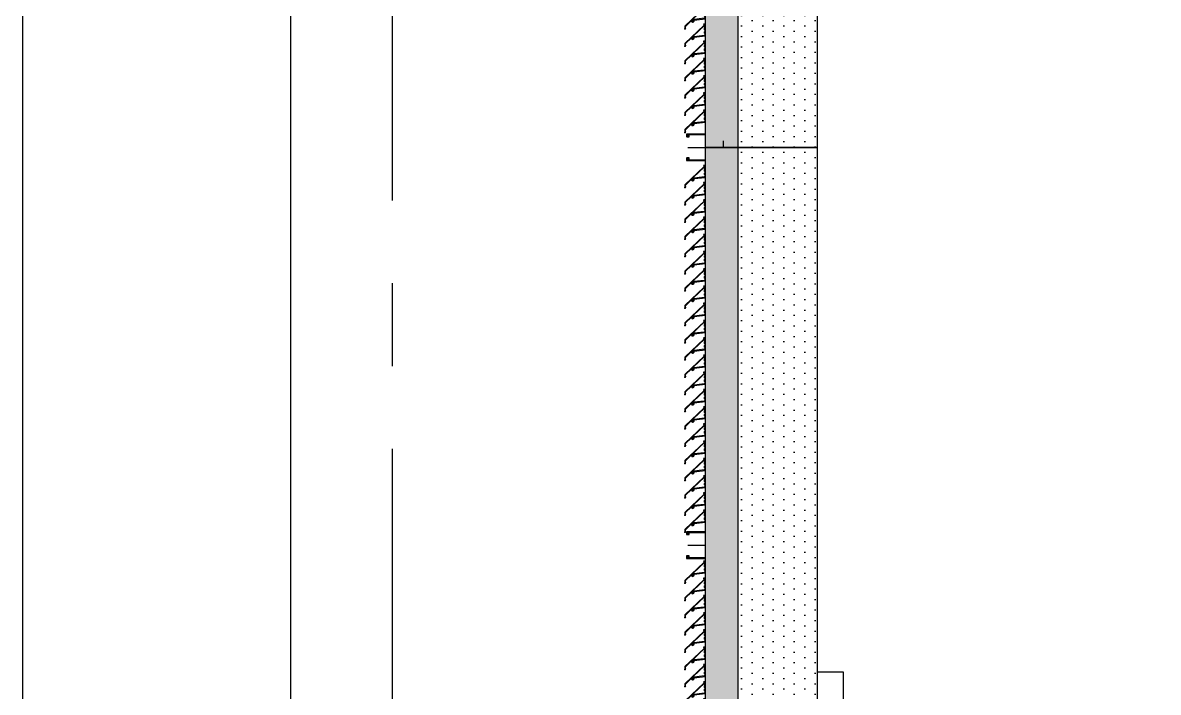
# Model space of a CAD drawing. Header units: millimetres. Extents: x 2519235 to 7246330, y 25937 to 201821.
# Drawn here: x 2714852 to 2719132, y 107858 to 110383 of the extents above; entities that cross this region are included whole.
import ezdxf
from ezdxf.enums import TextEntityAlignment as Align

# ---------------------------------------------------------------- set-up
doc = ezdxf.new("R2010")
doc.units = ezdxf.units.MM
doc.set_wipeout_variables(frame=1)
for name, pattern in [('CENTER', [50.8, 31.75, -6.35, 6.35, -6.35]), ('DXK_LINE_DOT2', [3.9198, 1.9599, -1.9599]), ('HIDDEN2', [4.7625, 3.175, -1.5875]), ('TA_GL_005.00000', [13.75, 5, -1.25, 1.25, -1.25, 5])]:
    doc.linetypes.add(name, pattern=pattern)
for name, color, linetype in [('000 - 0_SYM_DWG_GRID-BUBBLE_MAIN_COLOR_1', 7, 'Continuous'), ('000 - 0_SYM_DWG_GRIDLINE_MAIN_COLOR_251', 7, 'Continuous'), ('010 - ASPG_ACCESSORIES_MAIN_COLOR_1', 7, 'Continuous'), ('010 - ASPG_DIMS_NOM', 7, 'Continuous'), ('010 - ASPG_EXTR_DEF_SUB', 7, 'Continuous'), ('010 - ASPG_EXTR_MAIN_COLOR_2', 7, 'Continuous'), ('010 - ASPG_FASTERN_DEF_SUB', 7, 'Continuous'), ('010 - ASPG_FLASHING_HATCH_', 7, 'Continuous'), ('010 - ASPG_FLASHING_MAIN_COLOR_2', 7, 'Continuous'), ('010 - ASPG_FLASHING_MAIN_COLOR_4', 7, 'Continuous'), ('010 - ASPG_FLASHING_WIPEOUT_', 7, 'Continuous'), ('010 - ASPG_FRAMING_CUT_COLOR_4', 7, 'Continuous'), ('010 - ASPG_FRAMING_DEF_SUB', 7, 'Continuous'), ('010 - ASPG_FRAMING_HATCH_', 7, 'Continuous'), ('010 - ASPG_FRAMING_MAIN_COLOR_2', 7, 'Continuous'), ('010 - ASPG_FRAMING_SUB_COLOR_2', 7, 'Continuous'), ('010 - ASPG_FRAMING_WIPEOUT_', 7, 'Continuous'), ('_BOLT-M10', 7, 'Continuous'), ('_C-SC', 7, 'Continuous'), ('_Hatch', 7, 'Continuous'), ('_LOUVER-SB', 7, 'Continuous'), ('BOLT & SCREW', 7, 'Continuous'), ('Center Line', 7, 'CENTER'), ('Xref-PLAN-106.940$0$_Beam', 7, 'Continuous'), ('Xref-PLAN-106.940$0$_C400-250', 7, 'Continuous')]:
    doc.layers.add(name, color=color, linetype=linetype)
doc.layers.add('12-GRID', color=7, linetype='CENTER', lineweight=13)
doc.layers.add('SCREW', color=7, linetype='Continuous', lineweight=5)
doc.styles.add('Arial', font='arial.ttf', dxfattribs={"height": 300})
doc.styles.add('FAMELINE_FOR_CKST', font='arial.ttf')
doc.styles.add('TA', font='', dxfattribs={"height": 4.5})
doc.styles.get('TA').set_extended_font_data('Cordia New')
doc.dimstyles.new('FAMELINE-CKST_C-C', dxfattribs={"dimtxt": 0.3, "dimasz": 0.15, "dimexe": 0.1, "dimexo": 0.1, "dimgap": 0.05, "dimtad": 1, "dimzin": 0, "dimdsep": 46, "dimtxsty": 'FAMELINE_FOR_CKST', "dimblk": 'ORIGIN', "dimblk1": 'ORIGIN', "dimblk2": 'ORIGIN', "dimsah": 1, "dimcen": 0.1, "dimdle": 0.1, "dimclrd": 7, "dimclre": 7, "dimclrt": 7, "dimadec": 0, "dimazin": 0, "dimtfac": 1, "dimtix": 1, "dimtmove": 2, "dimatfit": 3, "dimfxl": 1, "dimtolj": 1, "dimtzin": 0, "dimlwd": -1, "dimlwe": -1, "dimarcsym": 0})
pattern_1 = [(270, (1257419.24324, -520041.6224), (0.65495992507, -1.1344238721), [0.7562825814, -1.5125651628]), (30, (1257419.24324, -520041.6224), (0.65495992936, 1.1344238696), [0.7562825814, -1.5125651628]), (330, (1257419.24324, -520041.6224), (1.30991985442, -2.48e-09), [-1.5125651628, 0.7562825814])]
pattern_2 = [(315, (1257419.4929, -520021.6224), (1.3369313545, 1.3369313545), []), (45, (1257419.4929, -520021.6224), (-1.3369313545, 1.3369313545), [])]
pattern_3 = [(270, (1257419.4425, -520043.9224), (0.65495992507, -1.1344238721), [0.7562825814, -1.5125651628]), (30, (1257419.4425, -520043.9224), (0.65495992936, 1.1344238696), [0.7562825814, -1.5125651628]), (330, (1257419.4425, -520043.9224), (1.30991985442, -2.48e-09), [-1.5125651628, 0.7562825814])]
pattern_4 = [(315, (1257419.1929, -520023.9224), (1.3369313545, 1.3369313545), []), (45, (1257419.1929, -520023.9224), (-1.3369313545, 1.3369313545), [])]
pattern_5 = [(0, (0, 0), (3.96875, 7.9375), [0, -7.9375])]
pattern_6 = [(0, (0, 0), (19.84375, 39.6875), [0, -39.6875])]

# ---------------------------------------------------------------- blocks, each defined once
blk = doc.blocks.new('_C-SC')
at = {"layer": '_Hatch'}
h = blk.add_hatch(dxfattribs=at)
h.set_pattern_fill('STEEL', scale=1.5)
h.set_pattern_definition([(45, (-1941.0177, -2436.031), (-3.367596, 3.367596), []), (45, (-1941.0177, -2433.6497), (-3.367596, 3.367596), [])])
h.paths.add_polyline_path([(3, 67), (3, 3, 0.414214), (13, -7), (50, -7), (50, -15), (-50, -15), (-50, -7), (-13, -7, 0.414214), (-3, 3), (-3, 67, 0.414214), (-13, 77), (-50, 77), (-50, 85), (50, 85), (50, 77), (13, 77, 0.414214)])
at = {"color": 7, "linetype": 'Continuous'}
for p, q in [((70, 135), (-70, 135)), ((-70, 135), (-70, -25)), ((70, 135), (70, -25))]:
    blk.add_line(p, q, dxfattribs=at)
at = {"color": 7, "linetype": 'DXK_LINE_DOT2'}
for p, q in [((-70, 135), (-70, -25)), ((70, 135), (-70, 135)), ((70, -25), (70, 135))]:
    blk.add_line(p, q, dxfattribs=at)
at = {"color": 7, "linetype": 'HIDDEN2'}
for p, q in [((-70, -25), (-70, -65)), ((-70, -30.1), (-70, -65)), ((70, -65), (70, -25)), ((70, -30.1), (70, -65)), ((-70, -65), (70, -65)), ((-70, -65), (70, -65))]:
    blk.add_line(p, q, dxfattribs=at)
at = {"color": 7}
blk.add_lwpolyline([(-50, 85), (50, 85), (50, 77), (13, 77, 0.414214), (3, 67), (3, 3, 0.414214), (13, -7), (50, -7), (50, -15), (-50, -15), (-50, -7), (-13, -7, 0.414214), (-3, 3), (-3, 67, 0.414214), (-13, 77), (-50, 77)], format="xyb", close=True, dxfattribs=at)
for points in [[(63, 60), (3, 60), (3, 10), (63, 10)], [(63, 60), (8, 60), (8, 10), (63, 10)]]:
    blk.add_lwpolyline(points, close=True, dxfattribs=at)
at = {"layer": '_BOLT-M10', "color": 7}
for p, q in [((-11.7, 115), (11.7, 115)), ((0, 128.1), (0, 101.9)), ((16, 35), (-10, 35)), ((3, 42), (-3, 42)), ((3, 28), (-3, 28)), ((8, 42), (3, 42)), ((8, 28), (3, 28))]:
    blk.add_line(p, q, dxfattribs=at)
blk.add_lwpolyline([(-8, 110.4), (0, 105.8), (8, 110.4), (8, 119.6), (0, 124.2), (-8, 119.6)], close=True, dxfattribs=at)
for radius in [10, 6.93]:
    blk.add_circle((0, 115), radius, dxfattribs=at)
at = {"layer": 'Defpoints', "color": 7}
for p, q in [((6.4, -6.4), (-6.4, 6.4)), ((-6.4, -6.4), (6.4, 6.4))]:
    blk.add_line(p, q, dxfattribs=at)
at = {"layer": 'Defpoints', "color": 7, "linetype": 'HIDDEN2'}
for p, q in [((0, -58.1), (0, -31.9)), ((-11.7, -45), (11.7, -45))]:
    blk.add_line(p, q, dxfattribs=at)
blk.add_lwpolyline([(-8, -40.4), (0, -35.8), (8, -40.4), (8, -49.6), (0, -54.2), (-8, -49.6)], close=True, dxfattribs=at)
for radius in [10, 6.93]:
    blk.add_circle((0, -45), radius, dxfattribs=at)
blk = doc.blocks.new('*U365')
at = {"color": 7}
for p, q in [((3147.4, -25), (-250, -25)), ((-250, -144.9), (-250, -25)), ((-250, -30.1), (3147.4, -30.1)), ((-250, -35.4), (3147.4, -35.4)), ((3147.4, -25), (3147.4, -144.9)), ((-250, -134.5), (3147.4, -134.5)), ((-250, -139.6), (3147.4, -139.6)), ((-250, -144.9), (3147.4, -144.9))]:
    blk.add_line(p, q, dxfattribs=at)
at = {"layer": 'Defpoints', "color": 7}
for p, q in [((6.4, -6.4), (-6.4, 6.4)), ((-6.4, -6.4), (6.4, 6.4)), ((0, 0), (0, -144.9))]:
    blk.add_line(p, q, dxfattribs=at)
blk = doc.blocks.new('*U369')
at = {"color": 7}
for p, q in [((3147.4, -25), (1375.1, -25)), ((1375.1, -144.9), (1375.1, -25)), ((1375.1, -30.1), (3147.4, -30.1)), ((1375.1, -35.4), (3147.4, -35.4)), ((3147.4, -25), (3147.4, -144.9)), ((1375.1, -134.5), (3147.4, -134.5)), ((1375.1, -139.6), (3147.4, -139.6)), ((1375.1, -144.9), (3147.4, -144.9))]:
    blk.add_line(p, q, dxfattribs=at)
at = {"layer": 'Defpoints', "color": 7}
for p, q in [((6.4, -6.4), (-6.4, 6.4)), ((-6.4, -6.4), (6.4, 6.4)), ((0, 0), (0, -144.9))]:
    blk.add_line(p, q, dxfattribs=at)
blk = doc.blocks.new('Xref-PLAN-106.940$0$_C400-250')
at = {"color": 7}
blk.add_lwpolyline([(125, 0), (125, -400), (-125, -400), (-125, 0)], close=True, dxfattribs=at)
at = {"layer": 'Defpoints', "color": 7}
for p, q in [((0, -144.1), (0, -255.9)), ((-55.9, -200), (55.9, -200))]:
    blk.add_line(p, q, dxfattribs=at)
blk = doc.blocks.new('Xref-PLAN-106.940')
at = {"layer": 'Xref-PLAN-106.940$0$_Beam', "color": 7}
for p, q in [((118619.2, 15978.1), (118619.2, 12480.7)), ((118919.2, 15978.1), (118919.2, 12480.7))]:
    blk.add_line(p, q, dxfattribs=at)
at = {"layer": 'Xref-PLAN-106.940$0$_C400-250', "color": 7, "rotation": 90}
blk.add_blockref('Xref-PLAN-106.940$0$_C400-250', (118619.2, 12355.7), dxfattribs=at)
blk = doc.blocks.new('*U1937')
at = {"layer": '000 - 0_SYM_DWG_GRIDLINE_MAIN_COLOR_251', "color": 7, "linetype": 'ByBlock', "ltscale": 5}
blk.add_line((20, 0), (-357, 0), dxfattribs=at)
at = {"color": 7, "style": 'TA', "flags": 1}
blk.add_attdef('LOCATION', (6, -6), '', height=4.5, rotation=270, dxfattribs=at)
at = {"layer": '000 - 0_SYM_DWG_GRID-BUBBLE_MAIN_COLOR_1', "color": 7, "style": 'Arial'}
blk.add_attdef('GRID-HEAD', text='', height=4, rotation=270, dxfattribs=at).set_placement((54, 0), align=Align.MIDDLE_CENTER)
blk = doc.blocks.new('_Origin')
at = {"color": 7, "linetype": 'ByBlock', "lineweight": -2}
blk.add_line((0, 0), (-1, 0), dxfattribs=at)
blk.add_circle((0, 0), 0.5, dxfattribs=at)
blk = doc.blocks.new('*D1935')
at = {"layer": '010 - ASPG_DIMS_NOM', "color": 7, "transparency": 16777216}
for p, q in [((-18450, 0), (-18731.2, 0)), ((-18681.2, -15335), (-18681.2, -75)), ((-18450, -15410), (-18731.2, -15410))]:
    blk.add_line(p, q, dxfattribs=at)
at = {"layer": 'Defpoints', "color": 7, "transparency": 16777216}
for p in [(-18681.2, 0), (-18400, 0), (-18400, -15410)]:
    blk.add_point(p, dxfattribs=at)
at = {"layer": '010 - ASPG_DIMS_NOM', "color": 7, "transparency": 16777216, "xscale": 75, "yscale": 75, "zscale": 75}
for p, rotation in [((-18681.2, 0), 90), ((-18681.2, -15410), 270)]:
    blk.add_blockref('_Origin', p, dxfattribs=dict(at, rotation=rotation))
at = {"layer": '010 - ASPG_DIMS_NOM', "color": 7, "transparency": 16777216, "insert": (-18782.8, -7705), "char_height": 150, "attachment_point": 5, "rotation": 90, "style": 'FAMELINE_FOR_CKST'}
blk.add_mtext('\\A1;15410', dxfattribs=at)
blk = doc.blocks.new('*U2952')
at = {"layer": '12-GRID', "color": 7, "linetype": 'CENTER'}
for p, q in [((0, -6.2), (0, 2.2)), ((-4.2, -2), (4.2, -2))]:
    blk.add_line(p, q, dxfattribs=at)
at = {"layer": 'BOLT & SCREW', "color": 7}
for p, q in [((-0.6, -1.8), (-1.8, -1.6)), ((-0.6, -2.2), (-1.8, -2.4)), ((-0.5, -1.8), (-0.9, -1.6)), ((-0.5, -2.2), (-0.9, -2.4)), ((-0.2, -1.4), (-0.4, -0.2)), ((-0.2, -1.5), (-0.4, -1.1)), ((-0.2, -2.5), (-0.4, -2.9)), ((-0.2, -2.6), (-0.4, -3.8)), ((0.2, -1.4), (0.4, -0.2)), ((0.2, -1.5), (0.4, -1.1)), ((0.4, -2.9), (0.2, -2.5)), ((0.2, -2.6), (0.4, -3.8)), ((0.5, -1.8), (0.9, -1.6)), ((0.5, -2.2), (0.9, -2.4)), ((0.6, -1.8), (1.8, -1.6)), ((0.6, -2.2), (1.8, -2.4))]:
    blk.add_line(p, q, dxfattribs=at)
for points in [[(-1.8, -1.6), (-0.9, -1.6, 0.414214), (-0.4, -1.1), (-0.4, -0.2), (0.4, -0.2), (0.4, -1.1, 0.414214), (0.9, -1.6), (1.8, -1.6), (1.8, -2.4), (0.9, -2.4, 0.414214), (0.4, -2.9), (0.4, -3.8), (-0.4, -3.8), (-0.4, -2.9, 0.414214), (-0.9, -2.4), (-1.8, -2.4)], [(0.2, -2.5, -0.414214), (0.5, -2.2), (0.6, -2.2), (0.6, -1.8), (0.5, -1.8, -0.414214), (0.2, -1.5), (0.2, -1.4), (-0.2, -1.4), (-0.2, -1.5, -0.414214), (-0.5, -1.8), (-0.6, -1.8), (-0.6, -2.2), (-0.5, -2.2, -0.414214), (-0.2, -2.5), (-0.2, -2.6), (0.2, -2.6)]]:
    blk.add_lwpolyline(points, format="xyb", close=True, dxfattribs=at)
blk.add_circle((0, -2), 3.5, dxfattribs=at)
blk = doc.blocks.new('000_ASPG_TYP_FILES_20260218-010703_FRAME_EXTR_')
at = {"layer": '010 - ASPG_FRAMING_HATCH_'}
h = blk.add_hatch(dxfattribs=at)
h.set_pattern_fill('ANSI32', scale=0.1, angle=180)
edge = h.paths.add_edge_path()
edge.add_line((2, 16), (2, 2))
edge.add_line((2, 2), (39.7, 2))
edge.add_arc((39.7, 1.7), 0.3, 0, 90, ccw=False)
edge.add_line((40, 1.7), (40, 0.3))
edge.add_arc((39.7, 0.3), 0.3, -90, 0, ccw=False)
edge.add_line((39.7, 0), (0.3, 0))
edge.add_arc((0.3, 0.3), 0.3, 180, 270, ccw=False)
edge.add_line((0, 0.3), (0, 17.7))
edge.add_arc((0.3, 17.7), 0.3, 90, 180, ccw=False)
edge.add_line((0.3, 18), (22.6, 18))
edge.add_arc((22.6, 18.5), 0.5, 270, 380.2095)
edge.add_arc((26.2, 19.8), 3.35, 182.0638, 200.2095, ccw=False)
edge.add_arc((23.6, 19.7), 0.76, 2.0638, 182.0638, ccw=False)
edge.add_arc((26.2, 19.8), 1.83, 182.0638, 447.9362)
edge.add_arc((26.3, 22.4), 0.76, 87.9362, 267.9362, ccw=False)
edge.add_arc((26.2, 19.8), 3.35, 69.7905, 87.9362, ccw=False)
edge.add_arc((27.5, 23.4), 0.5, 249.7905, 360)
edge.add_line((28, 23.4), (28, 26.7))
edge.add_line((28, 26.7), (28.5, 27.2))
edge.add_line((28.5, 27.2), (28, 27.7))
edge.add_line((28, 27.7), (28, 38.6))
edge.add_line((28, 38.6), (28.5, 39.1))
edge.add_line((28.5, 39.1), (28, 39.6))
edge.add_line((28, 39.6), (28, 42.9))
edge.add_arc((27.5, 42.9), 0.5, 0, 110.2095)
edge.add_arc((26.2, 46.5), 3.35, 272.0638, 290.2095, ccw=False)
edge.add_arc((26.3, 43.9), 0.76, 92.0638, 272.0638, ccw=False)
edge.add_arc((26.2, 46.5), 1.83, 272.0638, 537.9362)
edge.add_arc((23.6, 46.6), 0.76, 177.9362, 357.9362, ccw=False)
edge.add_arc((26.2, 46.5), 3.35, 159.7905, 177.9362, ccw=False)
edge.add_arc((22.6, 47.8), 0.5, 339.7905, 450)
edge.add_line((22.6, 48.3), (0.3, 48.3))
edge.add_arc((0.3, 48.6), 0.3, 180, 270, ccw=False)
edge.add_line((0, 48.6), (0, 60))
edge.add_arc((0.3, 60), 0.3, 90, 180, ccw=False)
edge.add_line((0.3, 60.3), (5, 60.3))
edge.add_line((5, 60.3), (5, 65))
edge.add_arc((5.3, 65), 0.3, 90, 180, ccw=False)
edge.add_line((5.3, 65.3), (30, 65.3))
edge.add_line((30, 65.3), (30, 63.6))
edge.add_arc((29.7, 63.6), 0.3, -90, 0, ccw=False)
edge.add_line((29.7, 63.3), (7.3, 63.3))
edge.add_arc((7.3, 63), 0.3, 90, 180)
edge.add_line((7, 63), (7, 58.3))
edge.add_line((7, 58.3), (2.3, 58.3))
edge.add_arc((2.3, 58), 0.3, 90, 180)
edge.add_line((2, 58), (2, 50.6))
edge.add_arc((2.3, 50.6), 0.3, 180, 270)
edge.add_line((2.3, 50.3), (29.7, 50.3))
edge.add_arc((29.7, 50), 0.3, 0, 90, ccw=False)
edge.add_line((30, 50), (30, 26.7))
edge.add_line((30, 26.7), (30, 16.3))
edge.add_arc((29.7, 16.3), 0.3, -90, 0, ccw=False)
edge.add_line((29.7, 16), (2, 16))
at = {"layer": '010 - ASPG_FRAMING_CUT_COLOR_4', "color": 7}
blk.add_lwpolyline([(2, 16), (2, 2), (39.7, 2, -0.414214), (40, 1.7), (40, 0.3, -0.414214), (39.7, 0), (0.3, 0, -0.414214), (0, 0.3), (0, 17.7, -0.414214), (0.3, 18), (22.6, 18, 0.52173), (23, 18.7, -0.079342), (22.8, 19.7, -1), (24.3, 19.8, 2.296346), (26.2, 21.7, -1), (26.3, 23.2, -0.079342), (27.3, 23, 0.52173), (28, 23.4), (28, 26.7), (28.5, 27.2), (28, 27.7), (28, 38.6), (28.5, 39.1), (28, 39.6), (28, 42.9, 0.52173), (27.3, 43.3, -0.079342), (26.3, 43.1, -1), (26.2, 44.6, 2.296346), (24.3, 46.5, -1), (22.8, 46.6, -0.079342), (23, 47.6, 0.52173), (22.6, 48.3), (0.3, 48.3, -0.414214), (0, 48.6), (0, 60, -0.414214), (0.3, 60.3), (5, 60.3), (5, 65, -0.414214), (5.3, 65.3), (30, 65.3), (30, 63.6, -0.414214), (29.7, 63.3), (7.3, 63.3, 0.414214), (7, 63), (7, 58.3), (2.3, 58.3, 0.414214), (2, 58), (2, 50.6, 0.414214), (2.3, 50.3), (29.7, 50.3, -0.414214), (30, 50), (30, 26.7), (30, 16.3, -0.414214), (29.7, 16)], format="xyb", close=True, dxfattribs=at)
at = {"color": 7}
for p in [(26.2, 48.5), (26.2, 21.8)]:
    blk.add_blockref('*U2952', p, dxfattribs=at)
blk = doc.blocks.new('*U2949')
at = {"layer": '010 - ASPG_FRAMING_HATCH_', "transparency": 33554585}
h = blk.add_hatch(dxfattribs=at)
h.set_pattern_fill('ANSI32', scale=0.25)
edge = h.paths.add_edge_path()
edge.add_line((2, -50), (2, -75))
edge.add_line((2, -75), (0, -75))
edge.add_line((0, -75), (0, -49))
edge.add_arc((1, -49), 1, 90, 180, ccw=False)
edge.add_line((1, -48), (63, -48))
edge.add_arc((63, -47), 1, 270, 360)
edge.add_line((64, -47), (64, 47))
edge.add_arc((63, 47), 1, 0, 90)
edge.add_line((63, 48), (1, 48))
edge.add_arc((1, 49), 1, 180, 270, ccw=False)
edge.add_line((0, 49), (0, 75))
edge.add_line((0, 75), (2, 75))
edge.add_line((2, 75), (2, 50))
edge.add_line((2, 50), (141, 50))
edge.add_line((141, 50), (141, 41))
edge.add_arc((140, 41), 1, 270, 360, ccw=False)
edge.add_line((140, 40), (132, 40))
edge.add_arc((132, 41), 1, 180, 270, ccw=False)
edge.add_line((131, 41), (131, 47))
edge.add_arc((130, 47), 1, 0, 90)
edge.add_line((130, 48), (67, 48))
edge.add_arc((67, 47), 1, 90, 180)
edge.add_line((66, 47), (66, -47))
edge.add_arc((67, -47), 1, 180, 270)
edge.add_line((67, -48), (130, -48))
edge.add_arc((130, -47), 1, 270, 360)
edge.add_line((131, -47), (131, -41))
edge.add_arc((132, -41), 1, 90, 180, ccw=False)
edge.add_line((132, -40), (140, -40))
edge.add_arc((140, -41), 1, 0, 90, ccw=False)
edge.add_line((141, -41), (141, -50))
edge.add_line((141, -50), (2, -50))
h.paths.add_polyline_path([(139, 48), (139, 42), (133, 42), (133, 48)], flags=16)
h.paths.add_polyline_path([(139, -48), (139, -42), (133, -42), (133, -48)], flags=16)
at = {"layer": '010 - ASPG_FRAMING_HATCH_'}
h = blk.add_hatch(dxfattribs=at)
h.set_pattern_fill('ANSI37', scale=0.595498, angle=-90)
h.set_pattern_definition(pattern_4)
edge = h.paths.add_edge_path()
edge.add_ellipse((11.5, 55), major_axis=(0, -5), ratio=0.644482, start_angle=180, end_angle=360, ccw=False)
edge.add_line((11.5, 60), (2, 60))
edge.add_arc((-7.9, 55), 11.1, -26.7963, 26.7963, ccw=False)
edge.add_line((2, 50), (11.5, 50))
h = blk.add_hatch(dxfattribs=at)
h.set_pattern_fill('HONEY', scale=0.238199, angle=-90)
h.set_pattern_definition(pattern_3)
edge = h.paths.add_edge_path()
edge.add_ellipse((11.8, 55), major_axis=(0, -5), ratio=0.644482, start_angle=0, end_angle=360, ccw=False)
h = blk.add_hatch(dxfattribs=at)
h.set_pattern_fill('HONEY', scale=0.238199, angle=-90)
h.set_pattern_definition(pattern_1)
edge = h.paths.add_edge_path()
edge.add_ellipse((57.5, 55), major_axis=(0, -5), ratio=0.644482, start_angle=0, end_angle=360)
h = blk.add_hatch(dxfattribs=at)
h.set_pattern_fill('ANSI37', scale=0.595498, angle=-90)
h.set_pattern_definition(pattern_2)
edge = h.paths.add_edge_path()
edge.add_ellipse((57.8, 55), major_axis=(0, -5), ratio=0.644482, start_angle=0, end_angle=180)
edge.add_line((57.8, 60), (62, 60))
edge.add_arc((62, 60.3), 0.3, -90, 0)
edge.add_line((62.3, 60.3), (62.3, 61))
edge.add_line((62.3, 61), (61.8, 61.5))
edge.add_line((61.8, 61.5), (62.3, 62))
edge.add_line((62.3, 62), (61.8, 62.5))
edge.add_line((61.8, 62.5), (62.3, 63))
edge.add_line((62.3, 63), (61.8, 63.5))
edge.add_line((61.8, 63.5), (62.3, 64))
edge.add_line((62.3, 64), (62.3, 65))
edge.add_line((62.3, 65), (63.3, 65))
edge.add_line((63.3, 65), (63.8, 65.5))
edge.add_line((63.8, 65.5), (64.3, 65))
edge.add_line((64.3, 65), (64.8, 65.5))
edge.add_line((64.8, 65.5), (65.3, 65))
edge.add_line((65.3, 65), (65.8, 65.5))
edge.add_line((65.8, 65.5), (66.3, 65))
edge.add_line((66.3, 65), (67, 65))
edge.add_arc((67, 65.3), 0.3, -90, 0)
edge.add_line((67.3, 65.3), (67.3, 60))
edge.add_arc((77.2, 55), 11.1, 153.2037, 206.7963)
edge.add_line((67.3, 50), (57.8, 50))
h = blk.add_hatch(dxfattribs=at)
h.set_pattern_fill('ANSI37', scale=0.595498, angle=-90)
h.set_pattern_definition(pattern_4)
edge = h.paths.add_edge_path()
edge.add_ellipse((11.5, -55), major_axis=(0, 5), ratio=0.644482, start_angle=0, end_angle=180)
edge.add_line((11.5, -60), (2, -60))
edge.add_arc((-7.9, -55), 11.1, 333.2037, 386.7963)
edge.add_line((2, -50), (11.5, -50))
h = blk.add_hatch(dxfattribs=at)
h.set_pattern_fill('HONEY', scale=0.238199, angle=-90)
h.set_pattern_definition(pattern_3)
edge = h.paths.add_edge_path()
edge.add_ellipse((11.8, -55), major_axis=(0, 5), ratio=0.644482, start_angle=0, end_angle=360)
h = blk.add_hatch(dxfattribs=at)
h.set_pattern_fill('HONEY', scale=0.238199, angle=-90)
h.set_pattern_definition(pattern_1)
edge = h.paths.add_edge_path()
edge.add_ellipse((57.5, -55), major_axis=(0, 5), ratio=0.644482, start_angle=0, end_angle=360, ccw=False)
h = blk.add_hatch(dxfattribs=at)
h.set_pattern_fill('ANSI37', scale=0.595498, angle=-90)
h.set_pattern_definition(pattern_2)
edge = h.paths.add_edge_path()
edge.add_ellipse((57.8, -55), major_axis=(0, 5), ratio=0.644482, start_angle=180, end_angle=360, ccw=False)
edge.add_line((57.8, -60), (62, -60))
edge.add_arc((62, -60.3), 0.3, 360, 450, ccw=False)
edge.add_line((62.3, -60.3), (62.3, -61))
edge.add_line((62.3, -61), (61.8, -61.5))
edge.add_line((61.8, -61.5), (62.3, -62))
edge.add_line((62.3, -62), (61.8, -62.5))
edge.add_line((61.8, -62.5), (62.3, -63))
edge.add_line((62.3, -63), (61.8, -63.5))
edge.add_line((61.8, -63.5), (62.3, -64))
edge.add_line((62.3, -64), (62.3, -65))
edge.add_line((62.3, -65), (63.3, -65))
edge.add_line((63.3, -65), (63.8, -65.5))
edge.add_line((63.8, -65.5), (64.3, -65))
edge.add_line((64.3, -65), (64.8, -65.5))
edge.add_line((64.8, -65.5), (65.3, -65))
edge.add_line((65.3, -65), (65.8, -65.5))
edge.add_line((65.8, -65.5), (66.3, -65))
edge.add_line((66.3, -65), (67, -65))
edge.add_arc((67, -65.3), 0.3, 360, 450, ccw=False)
edge.add_line((67.3, -65.3), (67.3, -60))
edge.add_arc((77.2, -55), 11.1, 153.2037, 206.7963, ccw=False)
edge.add_line((67.3, -50), (57.8, -50))
at = {"layer": '010 - ASPG_FASTERN_DEF_SUB', "color": 7}
blk.add_point((0, 0), dxfattribs=at)
at = {"layer": '010 - ASPG_FRAMING_CUT_COLOR_4', "color": 7}
blk.add_lwpolyline([(2, -50), (2, -75), (0, -75), (0, -49, -0.414214), (1, -48), (63, -48, 0.414214), (64, -47), (64, 47, 0.414214), (63, 48), (1, 48, -0.414214), (0, 49), (0, 75), (2, 75), (2, 50), (141, 50), (141, 41, -0.414214), (140, 40), (132, 40, -0.414214), (131, 41), (131, 47, 0.414214), (130, 48), (67, 48, 0.414214), (66, 47), (66, -47, 0.414214), (67, -48), (130, -48, 0.414214), (131, -47), (131, -41, -0.414214), (132, -40), (140, -40, -0.414214), (141, -41), (141, -50)], format="xyb", close=True, dxfattribs=at)
for points in [[(139, 48), (139, 42), (133, 42), (133, 48)], [(139, -48), (139, -42), (133, -42), (133, -48)]]:
    blk.add_lwpolyline(points, close=True, dxfattribs=at)
at = {"layer": '010 - ASPG_FRAMING_DEF_SUB', "color": 7, "transparency": 33554508}
blk.add_line((136.5, 0), (-4.5, 0), dxfattribs=at)
at = {"layer": '010 - ASPG_FRAMING_DEF_SUB', "color": 7, "transparency": 33554457}
for points in [[(2, 50), (15, 50), (15, 60), (2, 60)], [(54.3, 50), (67.3, 50), (67.3, 65.5), (54.3, 65.5)], [(2, -50), (15, -50), (15, -60), (2, -60)], [(54.3, -50), (67.3, -50), (67.3, -65.5), (54.3, -65.5)]]:
    blk.add_lwpolyline(points, close=True, dxfattribs=at)
at = {"layer": '010 - ASPG_FRAMING_SUB_COLOR_2', "color": 7}
for points in [[(11.8, 50), (2, 50, 0.238199), (2, 60), (11.8, 60)], [(57.5, 50), (67.3, 50, -0.238199), (67.3, 60), (67.3, 65.3, -0.414214), (67, 65), (66.3, 65), (65.8, 65.5), (65.3, 65), (64.8, 65.5), (64.3, 65), (63.8, 65.5), (63.3, 65), (62.3, 65), (62.3, 64), (61.8, 63.5), (62.3, 63), (61.8, 62.5), (62.3, 62), (61.8, 61.5), (62.3, 61), (62.3, 60.3, -0.414214), (62, 60), (57.5, 60)], [(11.8, -50), (2, -50, -0.238199), (2, -60), (11.8, -60)], [(57.5, -50), (67.3, -50, 0.238199), (67.3, -60), (67.3, -65.3, 0.414214), (67, -65), (66.3, -65), (65.8, -65.5), (65.3, -65), (64.8, -65.5), (64.3, -65), (63.8, -65.5), (63.3, -65), (62.3, -65), (62.3, -64), (61.8, -63.5), (62.3, -63), (61.8, -62.5), (62.3, -62), (61.8, -61.5), (62.3, -61), (62.3, -60.3, 0.414214), (62, -60), (57.5, -60)]]:
    blk.add_lwpolyline(points, format="xyb", dxfattribs=at)
at = {"layer": '010 - ASPG_FRAMING_SUB_COLOR_2', "color": 7, "extrusion": (0, 0, -1)}
for centre, major_axis in [((11.8, 55), (0, -5)), ((57.5, -55), (0, 5))]:
    blk.add_ellipse(centre, major_axis=major_axis, ratio=0.644482, dxfattribs=at)
at = {"layer": '010 - ASPG_FRAMING_SUB_COLOR_2', "color": 7}
for centre, major_axis in [((57.5, 55), (0, -5)), ((11.8, -55), (0, 5))]:
    blk.add_ellipse(centre, major_axis=major_axis, ratio=0.644482, dxfattribs=at)
blk = doc.blocks.new('PZG35-9D5')
at = {"layer": 'Center Line', "color": 7}
blk.add_line((0, 3.7), (0, -10.5), dxfattribs=at)
at = {"layer": 'SCREW', "color": 7}
for p, q in [((-1.4, 0), (-1.4, -1.1)), ((1.4, 0), (1.4, -0.6)), ((-1.9, -1.4), (1.9, -0.9)), ((-1.9, -1.4), (-1.4, -1.1)), ((-1.9, -1.4), (-1.4, -1.7)), ((-1.9, -2.7), (1.9, -2.2)), ((-1.9, -2.7), (-1.4, -2.4)), ((-1.9, -2.7), (-1.4, -3)), ((-1.9, -4), (-1.4, -3.7)), ((-1.9, -4), (-1, -3.9)), ((-1.9, -4), (-1.4, -4.3)), ((-1.4, -1.1), (1.4, -0.6)), ((-1.4, -1.7), (1.4, -1.2)), ((-1.4, -1.7), (-1.4, -2.4)), ((-1.4, -2.4), (1.4, -1.9)), ((-1.4, -3), (1.4, -2.5)), ((-1.4, -3), (-1.4, -3.7)), ((-1.4, -3.7), (-0.8, -3.6)), ((-1.4, -4.3), (-1.4, -8.1)), ((-1.4, -4.3), (-1.2, -4.3)), ((0, -9.5), (-1.4, -8.1)), ((0, -9.5), (1.4, -8.1)), ((0.6, -3.3), (1.4, -3.2)), ((0.7, -3.7), (1.9, -3.5)), ((0.7, -3.9), (1.4, -3.8)), ((0.7, -4.6), (1.4, -4.5)), ((0.7, -5), (1.9, -4.8)), ((0.7, -5.2), (1.4, -5.1)), ((1.9, -0.9), (1.4, -0.6)), ((1.9, -0.9), (1.4, -1.2)), ((1.4, -1.2), (1.4, -1.9)), ((1.9, -2.2), (1.4, -1.9)), ((1.9, -2.2), (1.4, -2.5)), ((1.4, -2.5), (1.4, -3.2)), ((1.9, -3.5), (1.4, -3.2)), ((1.9, -3.5), (1.4, -3.8)), ((1.4, -3.8), (1.4, -4.5)), ((1.9, -4.8), (1.4, -4.5)), ((1.9, -4.8), (1.4, -5.1)), ((1.4, -5.1), (1.4, -8.1))]:
    blk.add_line(p, q, dxfattribs=at)
blk.add_lwpolyline([(0, -9.5), (0.7, -5.2), (0.7, -3.6, 0.417657), (0.4, -3.3, 0.108102), (-0.8, -3.6), (-1.4, -4.7)], format="xyb", dxfattribs=at)
blk = doc.blocks.new('*U2951')
at = {"layer": 'SCREW', "color": 7}
blk.add_lwpolyline([(3, 1.8, 0.09906), (0.8, 2.5), (0.8, 2.3), (-0.8, 2.3), (-0.8, 2.5, 0.09906), (-3, 1.8, 0.266588), (-3.5, 1), (-3.5, 0.2, 0.414214), (-3.3, 0), (3.3, 0, 0.414214), (3.5, 0.2), (3.5, 1, 0.266588)], format="xyb", close=True, dxfattribs=at)
blk.add_blockref('PZG35-9D5', (0, 0), dxfattribs=at)
blk = doc.blocks.new('*U2950')
at = {"color": 7}
blk.add_point((0, 0), dxfattribs=at)
at = {"layer": '010 - ASPG_ACCESSORIES_MAIN_COLOR_1', "color": 7}
blk.add_lwpolyline([(-39.7, -0.6, 0.414214), (-40, -0.9), (-40, -7.4, 0.57735), (-39.7, -7.6), (-36.6, -5.8, 0.767327), (-36.8, -5.3), (-37.9, -5.3, -0.414214), (-38.2, -5), (-38.2, -2.8, -0.414214), (-38, -2.6), (-32.2, -2.6, -0.388879), (-32, -2.8), (-31.8, -4.3, 0.388879), (-31.3, -4.8), (-30.3, -4.8, 0.414214), (-30, -4.5), (-30, -2.9, -0.414214), (-29.7, -2.6), (0.4, -2.6, -0.378969), (3.4, -5.2), (8, -42.5, 0.446593), (11.6, -45.1, -0.489802), (16.1, -48.7), (16.1, -49.4, -0.18248), (15.8, -50, -0.267949), (15.3, -50.2, 1.122115), (15.1, -52.3, 0.405004), (18.1, -49.4), (18.1, -48.7, 0.489805), (11.2, -43.1, -0.446597), (9.9, -42.3), (4.9, -0.8, 0.364176), (4.6, -0.6)], format="xyb", close=True, dxfattribs=at)
at = {"layer": '010 - ASPG_EXTR_DEF_SUB', "color": 7}
for p in [(-40, -0.5), (43.4, -76.9), (43.4, -77.5)]:
    blk.add_point(p, dxfattribs=at)
at = {"layer": '010 - ASPG_EXTR_MAIN_COLOR_2', "color": 7}
blk.add_lwpolyline([(11.4, -48.2), (11.5, -47.4), (12.2, -47.6), (12.3, -46.8, -0.535538), (14.2, -49.2, 0.991572), (15.7, -49.6, 1.157025), (8.8, -48.8, -0.688558), (8.3, -49), (-17.1, -22.2), (-32.3, -6.1), (-32.3, -2.9, 0.414312), (-32.6, -2.6), (-37.5, -2.6, 0.414116), (-37.8, -2.9), (-37.8, -4.3, 0.414214), (-37.5, -4.6), (-36, -4.6, -0.205895), (-35.8, -4.7), (33.2, -77.5), (43.1, -77.5, 0.668179), (43.4, -77), (40.5, -74.2, 0.668179), (40, -74.4), (40, -76), (33.9, -76), (11.9, -52.8, -0.558354), (12.1, -52, 0.766275), (12, -50.4, -0.438583), (10.7, -48.1)], format="xyb", close=True, dxfattribs=at)
at = {"layer": 'SCREW', "color": 7, "rotation": 180}
for p in [(-21.6, -2.5), (-8.2, -2.5)]:
    blk.add_blockref('*U2951', p, dxfattribs=at)
blk = doc.blocks.new('*U1115')
at = {"color": 7}
blk.add_wipeout([(1440, 4), (60, 4), (60, 69.3), (1440, 69.3)], dxfattribs=at).dxf.layer = '010 - ASPG_FRAMING_WIPEOUT_'
blk.add_point((60, 69.5), dxfattribs=at)
at = {"layer": '010 - ASPG_FRAMING_MAIN_COLOR_2', "color": 7}
blk.add_lwpolyline([(1410, 69.3), (90, 69.3), (90, 6), (1410, 6)], close=True, dxfattribs=at)
at = {"layer": '010 - ASPG_FRAMING_SUB_COLOR_2', "color": 7}
for points in [[(1440, 4), (60, 4), (60, 69.3), (1440, 69.3)], [(60, 2), (60, 4), (1440, 4), (1440, 2)]]:
    blk.add_lwpolyline(points, close=True, dxfattribs=at)
at = {"color": 7, "transparency": 33554559, "xscale": -1, "rotation": 270}
for p in [(0, 0), (1500, 0)]:
    blk.add_blockref('*U2949', p, dxfattribs=at)
at = {"color": 7, "rotation": 180}
for p in [(100, 69.3), (165, 69.3), (230, 69.3), (295, 69.3), (360, 69.3), (425, 69.3), (490, 69.3), (555, 69.3), (620, 69.3), (685, 69.3), (750, 69.3), (815, 69.3), (880, 69.3), (945, 69.3), (1010, 69.3), (1075, 69.3), (1140, 69.3), (1205, 69.3), (1270, 69.3), (1335, 69.3), (1400, 69.3)]:
    blk.add_blockref('*U2950', p, dxfattribs=at)
at = {"color": 7}
blk.add_blockref('000_ASPG_TYP_FILES_20260218-010703_FRAME_EXTR_', (60, 4), dxfattribs=at)
at = {"color": 7, "xscale": -1}
blk.add_blockref('000_ASPG_TYP_FILES_20260218-010703_FRAME_EXTR_', (1440, 4), dxfattribs=at)
blk = doc.blocks.new('*U1112')
at = {"color": 7}
blk.add_wipeout([(1440, 4), (60, 4), (60, 69.3), (1440, 69.3)], dxfattribs=at).dxf.layer = '010 - ASPG_FRAMING_WIPEOUT_'
blk.add_point((60, 69.5), dxfattribs=at)
at = {"layer": '010 - ASPG_FRAMING_MAIN_COLOR_2', "color": 7}
blk.add_lwpolyline([(1410, 69.3), (90, 69.3), (90, 6), (1410, 6)], close=True, dxfattribs=at)
at = {"layer": '010 - ASPG_FRAMING_SUB_COLOR_2', "color": 7}
for points in [[(1440, 4), (60, 4), (60, 69.3), (1440, 69.3)], [(60, 2), (60, 4), (1440, 4), (1440, 2)]]:
    blk.add_lwpolyline(points, close=True, dxfattribs=at)
at = {"color": 7, "transparency": 33554559, "xscale": -1, "rotation": 270}
for p in [(0, 0), (1500, 0)]:
    blk.add_blockref('*U2949', p, dxfattribs=at)
at = {"color": 7, "rotation": 180}
for p in [(91.8, 69.3), (156.8, 69.3), (221.8, 69.3), (286.8, 69.3), (351.8, 69.3), (416.8, 69.3), (481.8, 69.3), (546.8, 69.3), (611.8, 69.3), (676.8, 69.3), (741.8, 69.3), (806.8, 69.3), (871.8, 69.3), (936.8, 69.3), (1001.8, 69.3), (1066.8, 69.3), (1131.8, 69.3), (1196.8, 69.3), (1261.8, 69.3), (1326.8, 69.3), (1391.8, 69.3)]:
    blk.add_blockref('*U2950', p, dxfattribs=at)
at = {"color": 7}
blk.add_blockref('000_ASPG_TYP_FILES_20260218-010703_FRAME_EXTR_', (60, 4), dxfattribs=at)
at = {"color": 7, "xscale": -1}
blk.add_blockref('000_ASPG_TYP_FILES_20260218-010703_FRAME_EXTR_', (1440, 4), dxfattribs=at)
blk = doc.blocks.new('000_ASPG_TYP_FILES_FRAMING_EXTR_BREAKLINE_TYPE_2')
at = {"layer": '010 - ASPG_FRAMING_HATCH_', "transparency": 33554585}
h = blk.add_hatch(dxfattribs=at)
h.set_pattern_fill('ANSI32', scale=0.25)
h.paths.add_polyline_path([(131, 91, 0.414214), (132, 90), (140, 90, 0.414214), (141, 91), (141, 100), (2, 100), (2, 125), (0, 125), (0, 99, 0.414214), (1, 98), (63, 98, -0.414214), (64, 97), (64, 3, -0.414214), (63, 2), (0, 2), (0, 0), (141, 0), (141, 9, 0.414214), (140, 10), (132, 10, 0.414214), (131, 9), (131, 3, -0.414214), (130, 2), (67, 2, -0.414214), (66, 3), (66, 97, -0.414214), (67, 98), (130, 98, -0.414214), (131, 97)])
h.paths.add_polyline_path([(133, 92), (133, 98), (139, 98), (139, 92)], flags=16)
h.paths.add_polyline_path([(133, 8), (139, 8), (139, 2), (133, 2)], flags=16)
at = {"layer": '010 - ASPG_FRAMING_HATCH_'}
h = blk.add_hatch(dxfattribs=at)
h.set_pattern_fill('ANSI37', scale=0.595498, angle=-90)
h.set_pattern_definition([(315, (1257419.1929, -519973.9224), (1.3369313545, 1.3369313545), []), (45, (1257419.1929, -519973.9224), (-1.3369313545, 1.3369313545), [])])
edge = h.paths.add_edge_path()
edge.add_ellipse((11.5, 105), major_axis=(0, -5), ratio=0.644482, start_angle=180, end_angle=360, ccw=False)
edge.add_line((11.5, 110), (2, 110))
edge.add_arc((-7.9, 105), 11.1, -26.7963, 26.7963, ccw=False)
edge.add_line((2, 100), (11.5, 100))
h = blk.add_hatch(dxfattribs=at)
h.set_pattern_fill('HONEY', scale=0.238199, angle=-90)
h.set_pattern_definition([(270, (1257419.4425, -519993.9224), (0.65495992507, -1.1344238721), [0.7562825814, -1.5125651628]), (30, (1257419.4425, -519993.9224), (0.65495992936, 1.1344238696), [0.7562825814, -1.5125651628]), (330, (1257419.4425, -519993.9224), (1.30991985442, -2.48e-09), [-1.5125651628, 0.7562825814])])
edge = h.paths.add_edge_path()
edge.add_ellipse((11.8, 105), major_axis=(0, -5), ratio=0.644482, start_angle=0, end_angle=360, ccw=False)
h = blk.add_hatch(dxfattribs=at)
h.set_pattern_fill('HONEY', scale=0.238199, angle=-90)
h.set_pattern_definition([(270, (1257419.24324, -519991.6224), (0.65495992507, -1.1344238721), [0.7562825814, -1.5125651628]), (30, (1257419.24324, -519991.6224), (0.65495992936, 1.1344238696), [0.7562825814, -1.5125651628]), (330, (1257419.24324, -519991.6224), (1.30991985442, -2.48e-09), [-1.5125651628, 0.7562825814])])
edge = h.paths.add_edge_path()
edge.add_ellipse((57.5, 105), major_axis=(0, -5), ratio=0.644482, start_angle=0, end_angle=360)
h = blk.add_hatch(dxfattribs=at)
h.set_pattern_fill('ANSI37', scale=0.595498, angle=-90)
h.set_pattern_definition([(315, (1257419.4929, -519971.6224), (1.3369313545, 1.3369313545), []), (45, (1257419.4929, -519971.6224), (-1.3369313545, 1.3369313545), [])])
edge = h.paths.add_edge_path()
edge.add_ellipse((57.8, 105), major_axis=(0, -5), ratio=0.644482, start_angle=0, end_angle=180)
edge.add_line((57.8, 110), (62, 110))
edge.add_arc((62, 110.3), 0.3, -90, 0)
edge.add_line((62.3, 110.3), (62.3, 111))
edge.add_line((62.3, 111), (61.8, 111.5))
edge.add_line((61.8, 111.5), (62.3, 112))
edge.add_line((62.3, 112), (61.8, 112.5))
edge.add_line((61.8, 112.5), (62.3, 113))
edge.add_line((62.3, 113), (61.8, 113.5))
edge.add_line((61.8, 113.5), (62.3, 114))
edge.add_line((62.3, 114), (62.3, 115))
edge.add_line((62.3, 115), (63.3, 115))
edge.add_line((63.3, 115), (63.8, 115.5))
edge.add_line((63.8, 115.5), (64.3, 115))
edge.add_line((64.3, 115), (64.8, 115.5))
edge.add_line((64.8, 115.5), (65.3, 115))
edge.add_line((65.3, 115), (65.8, 115.5))
edge.add_line((65.8, 115.5), (66.3, 115))
edge.add_line((66.3, 115), (67, 115))
edge.add_arc((67, 115.3), 0.3, -90, 0)
edge.add_line((67.3, 115.3), (67.3, 110))
edge.add_arc((77.2, 105), 11.1, 153.2037, 206.7963)
edge.add_line((67.3, 100), (57.8, 100))
at = {"color": 7}
blk.add_point((141, 100), dxfattribs=at)
at = {"layer": '010 - ASPG_FRAMING_CUT_COLOR_4', "color": 7}
blk.add_lwpolyline([(0, 0), (0, 2), (63, 2, 0.414214), (64, 3), (64, 97, 0.414214), (63, 98), (1, 98, -0.414214), (0, 99), (0, 125), (2, 125), (2, 100), (141, 100), (141, 91, -0.414214), (140, 90), (132, 90, -0.414214), (131, 91), (131, 97, 0.414214), (130, 98), (67, 98, 0.414214), (66, 97), (66, 3, 0.414214), (67, 2), (130, 2, 0.414214), (131, 3), (131, 9, -0.414214), (132, 10), (140, 10, -0.414214), (141, 9), (141, 0)], format="xyb", close=True, dxfattribs=at)
for points in [[(139, 98), (139, 92), (133, 92), (133, 98)], [(139, 2), (139, 8), (133, 8), (133, 2)]]:
    blk.add_lwpolyline(points, close=True, dxfattribs=at)
at = {"layer": '010 - ASPG_FRAMING_DEF_SUB', "color": 7, "transparency": 33554457}
blk.add_line((0, 50), (141, 50), dxfattribs=at)
for points in [[(2, 100), (15, 100), (15, 110), (2, 110)], [(54.3, 100), (67.3, 100), (67.3, 115.5), (54.3, 115.5)]]:
    blk.add_lwpolyline(points, close=True, dxfattribs=at)
at = {"layer": '010 - ASPG_FRAMING_SUB_COLOR_2', "color": 7}
for points in [[(11.8, 100), (2, 100, 0.238199), (2, 110), (11.8, 110)], [(57.5, 100), (67.3, 100, -0.238199), (67.3, 110), (67.3, 115.3, -0.414214), (67, 115), (66.3, 115), (65.8, 115.5), (65.3, 115), (64.8, 115.5), (64.3, 115), (63.8, 115.5), (63.3, 115), (62.3, 115), (62.3, 114), (61.8, 113.5), (62.3, 113), (61.8, 112.5), (62.3, 112), (61.8, 111.5), (62.3, 111), (62.3, 110.3, -0.414214), (62, 110), (57.5, 110)]]:
    blk.add_lwpolyline(points, format="xyb", dxfattribs=at)
at = {"layer": '010 - ASPG_FRAMING_SUB_COLOR_2', "color": 7, "extrusion": (0, 0, -1)}
blk.add_ellipse((11.8, 105), major_axis=(0, -5), ratio=0.644482, dxfattribs=at)
at = {"layer": '010 - ASPG_FRAMING_SUB_COLOR_2', "color": 7}
blk.add_ellipse((57.5, 105), major_axis=(0, -5), ratio=0.644482, dxfattribs=at)
blk = doc.blocks.new('*U1116')
at = {"color": 7}
blk.add_wipeout([(1390, 4), (60, 4), (60, 69.3), (1390, 69.3)], dxfattribs=at).dxf.layer = '010 - ASPG_FRAMING_WIPEOUT_'
blk.add_point((60, 69.5), dxfattribs=at)
at = {"layer": '010 - ASPG_FRAMING_MAIN_COLOR_2', "color": 7}
blk.add_lwpolyline([(1360, 69.3), (90, 69.3), (90, 6), (1360, 6)], close=True, dxfattribs=at)
at = {"layer": '010 - ASPG_FRAMING_SUB_COLOR_2', "color": 7}
for points in [[(1390, 4), (60, 4), (60, 69.3), (1390, 69.3)], [(60, 2), (60, 4), (1390, 4), (1390, 2)]]:
    blk.add_lwpolyline(points, close=True, dxfattribs=at)
at = {"color": 7, "transparency": 33554559, "xscale": -1, "rotation": 270}
blk.add_blockref('*U2949', (0, 0), dxfattribs=at)
at = {"color": 7}
for name, p, rotation in [('*U2950', (100, 69.3), 180), ('*U2950', (165, 69.3), 180), ('*U2950', (230, 69.3), 180), ('*U2950', (295, 69.3), 180), ('*U2950', (360, 69.3), 180), ('*U2950', (425, 69.3), 180), ('*U2950', (490, 69.3), 180), ('*U2950', (555, 69.3), 180), ('*U2950', (620, 69.3), 180), ('*U2950', (685, 69.3), 180), ('*U2950', (750, 69.3), 180), ('*U2950', (815, 69.3), 180), ('*U2950', (880, 69.3), 180), ('*U2950', (945, 69.3), 180), ('*U2950', (1010, 69.3), 180), ('*U2950', (1075, 69.3), 180), ('*U2950', (1140, 69.3), 180), ('*U2950', (1205, 69.3), 180), ('*U2950', (1270, 69.3), 180), ('*U2950', (1335, 69.3), 180), ('000_ASPG_TYP_FILES_FRAMING_EXTR_BREAKLINE_TYPE_2', (1500, 0), 89.99999999999999)]:
    blk.add_blockref(name, p, dxfattribs=dict(at, rotation=rotation))
blk.add_blockref('000_ASPG_TYP_FILES_20260218-010703_FRAME_EXTR_', (60, 4), dxfattribs=at)
at = {"color": 7, "xscale": -1}
blk.add_blockref('000_ASPG_TYP_FILES_20260218-010703_FRAME_EXTR_', (1390, 4), dxfattribs=at)
blk = doc.blocks.new('W-1-PP17-ENT1_REV02_20260416-153151_PP17_ENT1_ASPG_MAIN_UPPL')
at = {"color": 7, "rotation": 90}
blk.add_blockref('*U1112', (-17049, -10300), dxfattribs=at)
for name, p in [('*U1116', (-17049, -8800)), ('*U1115', (-17049, -11800))]:
    blk.add_blockref(name, p, dxfattribs=at)
blk = doc.blocks.new('*U2966')
at = {"color": 7}
blk.add_wipeout([(0, -52), (3000, -52), (3000, -351), (0, -351)], dxfattribs=at).dxf.layer = '010 - ASPG_FLASHING_WIPEOUT_'
at = {"layer": '010 - ASPG_FLASHING_HATCH_'}
h = blk.add_hatch(dxfattribs=at)
h.set_pattern_fill('DOTS', scale=0.5)
h.set_pattern_definition(pattern_6)
h.paths.add_polyline_path([(0, -52), (3000, -52), (3000, -351), (0, -351)])
at = {"layer": '010 - ASPG_FLASHING_MAIN_COLOR_2', "color": 7}
blk.add_lwpolyline([(0, -52), (3000, -52), (3000, -351), (0, -351)], close=True, dxfattribs=at)
at = {"color": 7}
blk.add_wipeout([(0, 69.3), (3000, 69.3), (3000, -52), (0, -52)], dxfattribs=at).dxf.layer = '010 - ASPG_FLASHING_WIPEOUT_'
at = {"layer": '010 - ASPG_FLASHING_HATCH_'}
h = blk.add_hatch(dxfattribs=at)
h.set_pattern_fill('DOTS', scale=0.1)
h.set_pattern_definition(pattern_5)
h.paths.add_polyline_path([(0, 69.3), (3000, 69.3), (3000, -52), (0, -52)])
at = {"layer": '010 - ASPG_FLASHING_MAIN_COLOR_4', "color": 7}
blk.add_lwpolyline([(0, 69.3), (3000, 69.3), (3000, -52), (0, -52)], close=True, dxfattribs=at)
at = {"layer": 'Defpoints', "color": 7}
blk.add_line((0, 2), (25, 2), dxfattribs=at)
blk.add_line((0, 2), (25, 2), dxfattribs=at)
blk = doc.blocks.new('*U2913')
at = {"color": 7}
blk.add_wipeout([(0, -52), (3000, -52), (3000, -351), (0, -351)], dxfattribs=at).dxf.layer = '010 - ASPG_FLASHING_WIPEOUT_'
at = {"layer": '010 - ASPG_FLASHING_HATCH_'}
h = blk.add_hatch(dxfattribs=at)
h.set_pattern_fill('DOTS', scale=0.5)
h.set_pattern_definition(pattern_6)
h.paths.add_polyline_path([(0, -52), (3000, -52), (3000, -351), (0, -351)])
at = {"layer": '010 - ASPG_FLASHING_MAIN_COLOR_2', "color": 7}
blk.add_lwpolyline([(0, -52), (3000, -52), (3000, -351), (0, -351)], close=True, dxfattribs=at)
at = {"color": 7}
blk.add_wipeout([(0, 69.3), (3000, 69.3), (3000, -52), (0, -52)], dxfattribs=at).dxf.layer = '010 - ASPG_FLASHING_WIPEOUT_'
at = {"layer": '010 - ASPG_FLASHING_HATCH_'}
h = blk.add_hatch(dxfattribs=at)
h.set_pattern_fill('DOTS', scale=0.1)
h.set_pattern_definition(pattern_5)
h.paths.add_polyline_path([(0, 69.3), (3000, 69.3), (3000, -52), (0, -52)])
at = {"layer": '010 - ASPG_FLASHING_MAIN_COLOR_4', "color": 7}
blk.add_lwpolyline([(0, 69.3), (3000, 69.3), (3000, -52), (0, -52)], close=True, dxfattribs=at)
at = {"layer": 'Defpoints', "color": 7}
blk.add_line((0, 2), (25, 2), dxfattribs=at)
blk.add_line((0, 2), (25, 2), dxfattribs=at)
blk = doc.blocks.new('W-1-PP17-ENT1_REV03_20260621-000232_LOPF_FLASHING')
at = {"color": 7, "rotation": 90}
blk.add_blockref('*U2913', (-17049, -11800), dxfattribs=at)
blk.add_blockref('*U2966', (-17049, -8800), dxfattribs=at)
blk = doc.blocks.new('W-1-PP17-ENT1_REV02_20260415-161303_PP17_ENT1_MAIN_DIMS_PL')
at = {"layer": '000 - 0_SYM_DWG_GRIDLINE_MAIN_COLOR_251', "color": 7, "linetype": 'TA_GL_005.00000', "xscale": 50.00000000000004, "yscale": 50.00000000000004, "zscale": 50.00000000000004, "rotation": 90}
blk.add_blockref('*U1937', (-18300, 0), dxfattribs=at)
at = {"layer": '010 - ASPG_DIMS_NOM', "color": 7}
dim = blk.add_linear_dim(base=(-18681.2, 0), p1=(-18400, -15410), p2=(-18400, 0), angle=270, dimstyle='FAMELINE-CKST_C-C', override={"dimscale": 500, "dimdec": 0, "dimclrd": 7, "dimclre": 7, "dimclrt": 7}, dxfattribs=at)
dim.commit()
dim.dimension.update_dxf_attribs({"geometry": '*D1935', "text_midpoint": (-18782.8, -7705)})
blk = doc.blocks.new('A$C6d15e31b')
at = {"color": 7}
for name, p in [('W-1-PP17-ENT1_REV02_20260415-161303_PP17_ENT1_MAIN_DIMS_PL', (0, 0)), ('Xref-PLAN-106.940', (-135619.3, -23258.4))]:
    blk.add_blockref(name, p, dxfattribs=at)
at = {"layer": '_C-SC', "color": 7, "xscale": -1, "rotation": 270}
blk.add_blockref('_C-SC', (-16849.9, -10477.7), dxfattribs=at)
at = {"layer": '_LOUVER-SB', "color": 7, "rotation": 270}
for name, p in [('*U365', (-16850.3, -7580.3)), ('*U369', (-16849.9, -9702.6))]:
    blk.add_blockref(name, p, dxfattribs=at)

msp = doc.modelspace()

# ---------------------------------------------------------------- block references
at = {"color": 7}
msp.add_blockref('A$C6d15e31b', (2734544.161, 118712.942), dxfattribs=at)

# ---------------------------------------------------------------- next in the draw order: block references
msp.add_blockref('W-1-PP17-ENT1_REV02_20260416-153151_PP17_ENT1_ASPG_MAIN_UPPL', (2734544.161, 118712.942), dxfattribs=at)

# ---------------------------------------------------------------- next in the draw order: linework, layer by layer
at = {"layer": 'Defpoints', "color": 7}
msp.add_lwpolyline([(2753544.057, 99626.43), (2714852.039, 99626.43), (2714852.039, 121826.429), (2753544.057, 121826.429)], close=True, dxfattribs=at)

# ---------------------------------------------------------------- next in the draw order: block references
at = {"color": 7}
msp.add_blockref('W-1-PP17-ENT1_REV03_20260621-000232_LOPF_FLASHING', (2734544.161, 118712.942), dxfattribs=at)

doc.saveas('drawing.dxf')
